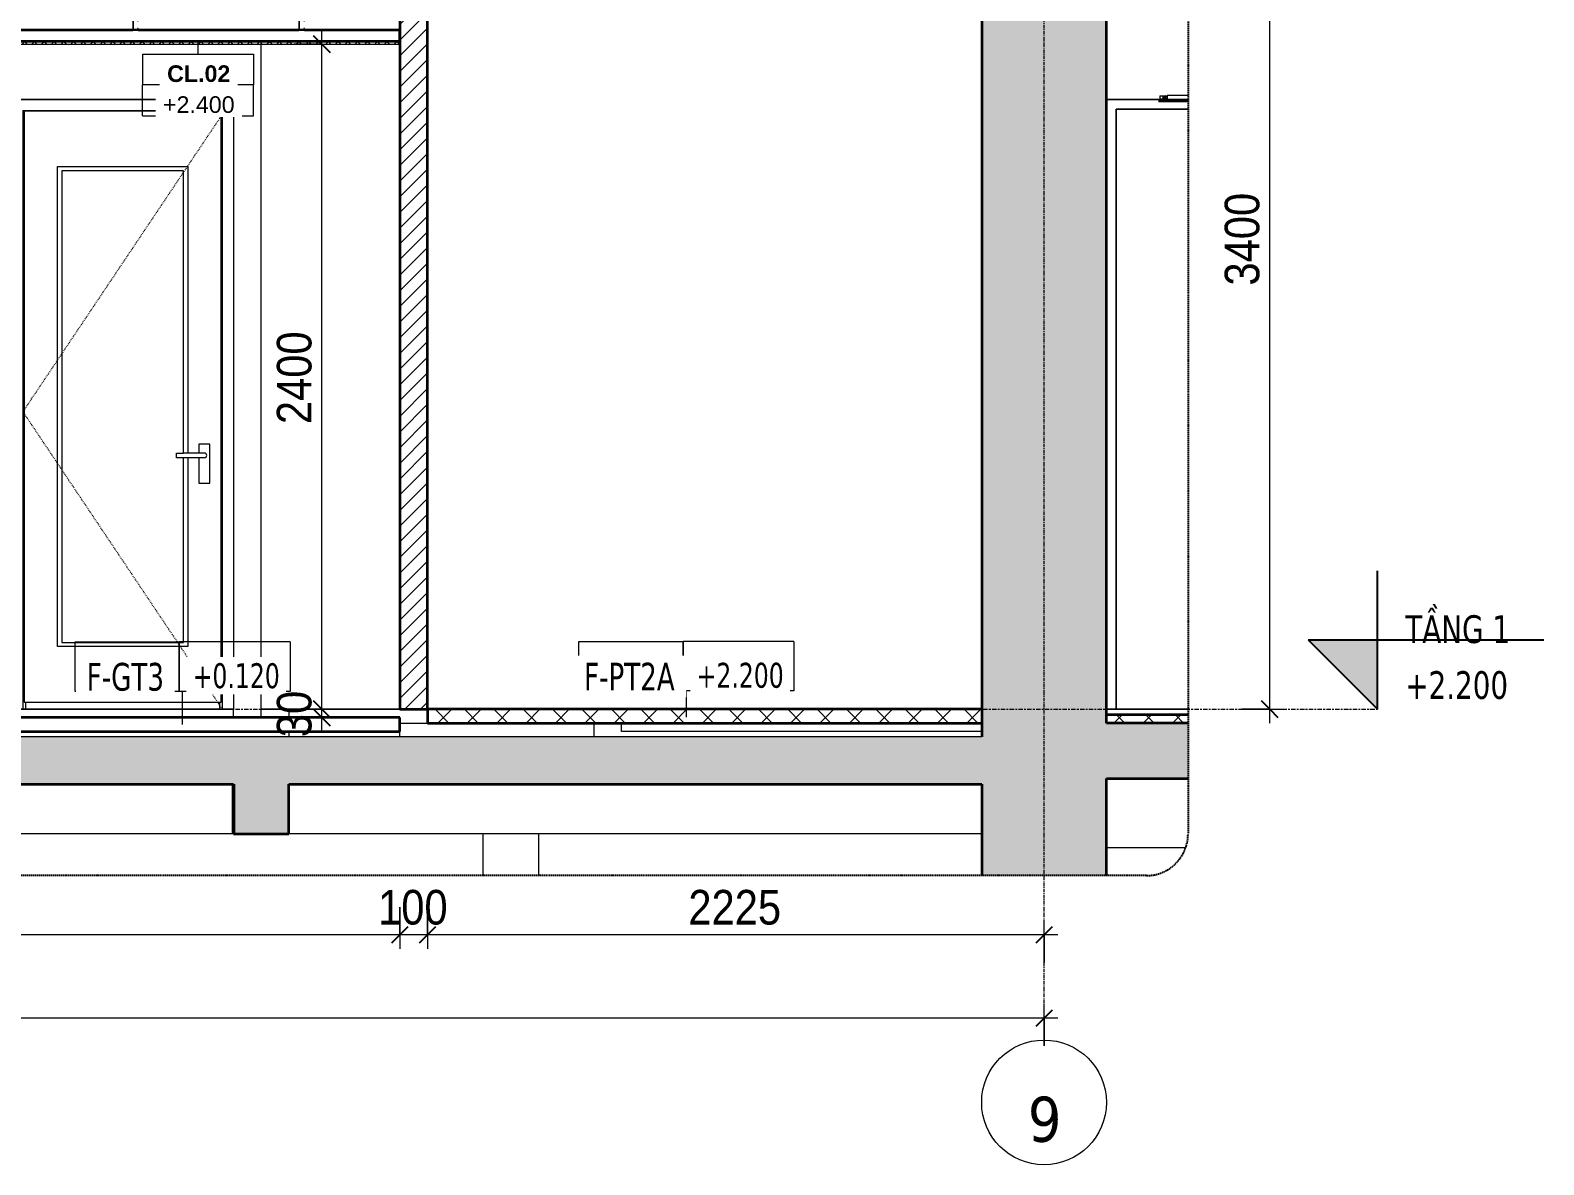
# Model space of a CAD drawing. Header units: millimetres. Extents: x 81424 to 264319, y 405 to 78637.
# Drawn here: x 143403 to 148865, y 557 to 4650 of the extents above; entities that cross this region are included whole.
import ezdxf

# ---------------------------------------------------------------- set-up
doc = ezdxf.new("R2010")
doc.units = ezdxf.units.MM
for name, pattern in [('Centre', [31.75, 6.35, -4.7625, 15.875, -4.7625]), ('Dash', [6, 3, -3]), ('Grid Line', [22.225, 12.7, -3.175, 3.175, -3.175]), ('Hidden', [7.14375, 4.7625, -2.38125])]:
    doc.linetypes.add(name, pattern=pattern)
for name, color, linetype, lineweight in [('0-6', 130, 'Continuous', 5), ('A-ANNO-DIMS', 211, 'Continuous', 9), ('A-ANNO-DIMS-50', 211, 'Continuous', 9), ('A-CLNG-1', 250, 'Continuous', 35), ('A-CLNG-FNSH-1', 7, 'Continuous', 18), ('A-CLNG-IDEN', 151, 'Continuous', 9), ('A-CLNG-PATT-4', 9, 'Continuous', 18), ('A-DETL-GENF', 92, 'Continuous', 18), ('A-DETL-GENF-4', 92, 'Hidden', 25), ('A-DETL-GENF-5', 9, 'Continuous', 18), ('A-DETL-GENF-HDLN-1', 7, 'Dash', 18), ('A-DETL-MEDM', 33, 'Continuous', 35), ('A-DETL-THIN', 151, 'Continuous', 18), ('A-DETL-THIN-1', 7, 'Continuous', 18), ('A-DOOR', 31, 'Continuous', 18), ('A-DOOR-1', 7, 'Continuous', 18), ('A-DOOR-FRAM-1', 31, 'Continuous', 18), ('A-FLOR-2', 7, 'Continuous', 18), ('A-FLOR-FNSH-1', 250, 'Continuous', 35), ('A-FLOR-IDEN', 11, 'Continuous', 9), ('A-FLOR-LEVL', 51, 'Continuous', 9), ('A-FLOR-LEVL-1', 51, 'Continuous', 25), ('A-FLOR-LEVL-2', 51, 'Centre', 9), ('A-FLOR-PATT-2', 8, 'Continuous', 18), ('A-WALL', 113, 'Continuous', 18), ('A-WALL-2', 250, 'Continuous', 35), ('A-WALL-3', 7, 'Continuous', 18), ('A-WALL-PATT-2', 111, 'Continuous', 18), ('S-BEAM-2', 7, 'Continuous', 18), ('S-BEAM-3', 90, 'Continuous', 50), ('S-COLS', 52, 'Continuous', 18), ('S-GRID-1', 1, 'Grid Line', 9), ('S-GRID-IDEN', 1, 'Continuous', 9)]:
    doc.layers.add(name, color=color, linetype=linetype, lineweight=lineweight)
doc.styles.add('Arial_2', font='arial.ttf', dxfattribs={"height": 60})
doc.styles.add('Arial_B_3', font='arialbd.ttf', dxfattribs={"height": 60})
doc.styles.add('Tahoma', font='tahoma.ttf', dxfattribs={"width": 0.8, "height": 100})
doc.styles.add('Tahoma_1', font='tahoma.ttf', dxfattribs={"width": 0.8, "height": 90})
doc.styles.add('Tahoma_B', font='tahomabd.ttf', dxfattribs={"height": 162.5})
doc.styles.add('Tahoma_B_1', font='tahomabd.ttf', dxfattribs={"width": 0.85, "height": 100})
doc.styles.add('UTM Avo', font='', dxfattribs={"width": 0.9, "height": 125})
doc.styles.get('UTM Avo').set_extended_font_data('UTM Avo')
doc.dimstyles.new('1_Dim_chi_tiet_2_5', dxfattribs={"dimscale": 304.8, "dimtxt": 124.912619, "dimasz": 0.19685, "dimexe": 0.164042, "dimexo": 0.0625, "dimgap": 0.016404, "dimtad": 1, "dimdec": 0, "dimrnd": 5, "dimzin": 0, "dimdsep": 46, "dimtxsty": 'UTM Avo', "dimblk1": 'OBLIQUE', "dimblk2": 'OBLIQUE', "dimsah": 1, "dimcen": 0.09, "dimdle": 0.164042, "dimazin": 0, "dimtfac": 1, "dimtdec": 4, "dimtix": 1, "dimtmove": 0, "dimatfit": 3, "dimfxl": 0.328084, "dimfxlon": 1, "dimtvp": 1, "dimtolj": 1, "dimtzin": 0, "dimarcsym": 2})
pattern_1 = [(45, (141976.97, 15375), (-53.033, 53.033), []), (135, (141976.97, 15375), (-53.033, -53.033), [])]

# ---------------------------------------------------------------- blocks, each defined once
blk = doc.blocks.new('NCV_TKTC_KET CAU_rvt-5-TKCS_CĂN HỘ LOẠI 4 - MẶT CẮT 4')
at = {"layer": 'A-FLOR-2'}
for p, q in [((-85877.6, 2150), (-85777.6, 2150)), ((-85177.6, 2150), (-85177.6, 2100)), ((-86277.6, 2120), (-86277.6, 2100)), ((-85877.7, 2100), (-85877.7, 2120))]:
    blk.add_line(p, q, dxfattribs=at)
at = {"layer": 'S-BEAM-2'}
for p, q in [((-86477.8, 1750), (-91527.6, 1750)), ((-86477.7, 1750), (-86477.6, 1750)), ((-85182.6, 1750), (-86277.6, 1750)), ((-83777.6, 1750), (-85182.6, 1750)), ((-83042.6, 1700), (-83327.6, 1700))]:
    blk.add_line(p, q, dxfattribs=at)
at = {"layer": 'S-BEAM-3'}
blk.add_line((-86477.6, 1930), (-86477.6, 1750), dxfattribs=at)
blk = doc.blocks.new('DOOR_CW_01 CANH MO-PANEL KINH - DIG_02-800x2200-CỬA NHÔM KÍNH-V83-TKCS_CĂN HỘ LOẠI 4 - MẶT CẮT 4')
at = {"layer": 'A-DETL-GENF-HDLN-1'}
for p, q in [((-87237.6, 3273.5), (-86517.6, 4347)), ((-86517.6, 2200), (-87237.6, 3273.5))]:
    blk.add_line(p, q, dxfattribs=at)
at = {"layer": 'A-DOOR-1'}
for p, q in [((-86477.6, 4400), (-87277.6, 4400)), ((-87277.6, 2200), (-87277.6, 4400)), ((-86477.6, 4400), (-86477.6, 2200)), ((-87237.6, 4360), (-87237.6, 2200)), ((-87237.6, 4360), (-86517.6, 4360)), ((-87232.6, 4358), (-87232.6, 2226)), ((-86522.6, 4358), (-87232.6, 4358)), ((-86522.6, 2226), (-86522.6, 4358)), ((-86517.6, 2200), (-86517.6, 4360)), ((-87112.6, 4158), (-86642.6, 4158)), ((-87112.6, 2426), (-87112.6, 4158)), ((-86642.6, 4158), (-86642.6, 3124.5)), ((-86657.6, 4143), (-87097.6, 4143)), ((-87097.6, 4143), (-87097.6, 2441)), ((-86657.6, 3124.5), (-86657.6, 4143)), ((-86683.4, 3124.5), (-86657.6, 3124.5)), ((-86683.4, 3107.5), (-86683.4, 3124.5)), ((-86582.6, 3124.5), (-86657.6, 3124.5)), ((-86602.3, 3156), (-86602.3, 3124.5)), ((-86562.8, 3156), (-86602.3, 3156)), ((-86562.8, 3016), (-86562.8, 3156)), ((-86657.6, 3107.5), (-86683.4, 3107.5)), ((-86657.6, 2441), (-86657.6, 3107.5)), ((-86582.6, 3107.5), (-86657.6, 3107.5)), ((-86642.6, 3107.5), (-86642.6, 2426)), ((-86602.3, 3107.5), (-86602.3, 3016)), ((-86602.3, 3016), (-86562.8, 3016)), ((-86642.6, 2426), (-87112.6, 2426)), ((-87097.6, 2441), (-86657.6, 2441)), ((-87237.6, 2200), (-87277.6, 2200)), ((-87232.6, 2226), (-86522.6, 2226)), ((-87227.6, 2200), (-87227.6, 2226)), ((-86527.6, 2200), (-86527.6, 2226)), ((-86477.6, 2200), (-86517.6, 2200))]:
    blk.add_line(p, q, dxfattribs=at)
for start, end in [(0, 90), (270, 360)]:
    blk.add_arc((-86582.6, 3116), 8.5, start, end, dxfattribs=at)
blk = doc.blocks.new('NCV_TKTC_TANG 1_rvt-5-TKCS_CĂN HỘ LOẠI 4 - MẶT CẮT 4')
at = {"layer": 'A-CLNG-PATT-4'}
h = blk.add_hatch(dxfattribs=at)
h.set_pattern_fill('FP_18', color=256, style=0, pattern_type=2)
h.set_pattern_definition([(45, (-88637.045, 15375), (-17.67767, 17.67767), []), (135, (-88637.045, 15375), (-17.67767, -17.67767), [])])
h.paths.add_polyline_path([(-86657.6, 4600), (-85877.6, 4600), (-85877.6, 4610), (-87377.6, 4610), (-87377.6, 4600), (-87101.6, 4600)])
at = {"layer": 'A-CLNG-1'}
for p, q in [((-86841.5, 4650), (-87377.6, 4650)), ((-86241.5, 4650), (-86821.5, 4650)), ((-85877.6, 4650), (-86221.5, 4650)), ((-85877.6, 4610), (-85877.6, 4650)), ((-85877.6, 4610), (-87377.6, 4610))]:
    blk.add_line(p, q, dxfattribs=at)
at = {"layer": 'A-CLNG-FNSH-1'}
for p, q in [((-87377.6, 4600), (-85877.6, 4600)), ((-85877.6, 4600), (-85877.6, 4610))]:
    blk.add_line(p, q, dxfattribs=at)
at = {"layer": 'A-DETL-THIN-1'}
blk.add_line((-85877.6, 2200), (-86377.6, 2200), dxfattribs=at)
at = {"layer": 'A-FLOR-2'}
for p, q in [((-87277.6, 2200), (-86477.6, 2200)), ((-86477.6, 2170), (-86477.6, 2200)), ((-86277.6, 2200), (-86277.6, 2170)), ((-85077.6, 2120), (-85077.6, 2150)), ((-83777.6, 2120), (-85077.6, 2120))]:
    blk.add_line(p, q, dxfattribs=at)
at = {"layer": 'A-FLOR-FNSH-1'}
for p, q in [((-85877.6, 2170), (-87377.6, 2170)), ((-85877.6, 2120), (-85877.6, 2170)), ((-87377.6, 2120), (-85877.6, 2120))]:
    blk.add_line(p, q, dxfattribs=at)
at = {"layer": 'A-WALL-3'}
for p, q in [((-86377.6, 2170), (-86377.6, 4600)), ((-87277.6, 4400), (-86477.6, 4400)), ((-86477.6, 4400), (-86477.6, 2200)), ((-86477.6, 2200), (-87277.6, 2200)), ((-86277.6, 2200), (-86277.6, 2170))]:
    blk.add_line(p, q, dxfattribs=at)
at = {"layer": 'A-DOOR'}
blk.add_blockref('DOOR_CW_01 CANH MO-PANEL KINH - DIG_02-800x2200-CỬA NHÔM KÍNH-V83-TKCS_CĂN HỘ LOẠI 4 - MẶT CẮT 4', (0, 0), dxfattribs=at)
blk = doc.blocks.new('FD_01 - FD_01-1200x2200mm-1787917-TKCS_CĂN HỘ LOẠI 4 - MẶT CẮT 4')
at = {"layer": 'A-DOOR'}
for p, q in [((-83138.7, 4398), (-83138.7, 4392)), ((-83138.7, 4398), (-83134.2, 4398)), ((-83134.2, 4392), (-83138.7, 4392)), ((-83134.7, 4414), (-83134.7, 4401)), ((-83134.7, 4414), (-83122.6, 4414)), ((-83122.6, 4401), (-83134.7, 4401)), ((-83134.2, 4398), (-83032.9, 4398)), ((-83134.2, 4392), (-83134.2, 4398)), ((-83032.9, 4392), (-83134.2, 4392)), ((-83132.2, 4401), (-83132.2, 4398)), ((-83122.6, 4414), (-83115.5, 4414)), ((-83122.6, 4401), (-83122.6, 4414)), ((-83115.5, 4401), (-83122.6, 4401)), ((-83121.2, 4398), (-83121.2, 4401)), ((-83115.5, 4414), (-83108.6, 4414)), ((-83108.6, 4401), (-83115.5, 4401)), ((-83108.6, 4401), (-83108.6, 4414)), ((-83108.6, 4413.6), (-83108.6, 4401.4)), ((-83108.6, 4401.4), (-83108.6, 4413.6)), ((-83032.9, 4414.5), (-83107.8, 4414.5)), ((-83107.8, 4400.5), (-83032.9, 4400.5)), ((-83292.6, 4365), (-83292.6, 2200)), ((-83032.9, 4365), (-83292.6, 4365)), ((-83292.6, 2200), (-83032.9, 2200))]:
    blk.add_line(p, q, dxfattribs=at)
for centre, major_axis, ratio, start_param, end_param in [((-83116.7, 4407.5), (0, 2.5), 0.965835, 4.712389, 7.853982), ((-83116.7, 4407.5), (0, 2.5), 0.965835, 1.570796, 4.712389), ((-83116.2, 4407.5), (0, 2.5), 0.965835, 0.261799, 1.570796), ((-83116.2, 4407.5), (0, 2.5), 0.965835, 1.570796, 2.879793), ((-83116.1, 4407.5), (0, 2.5), 0.965835, 0.261799, 1.570796), ((-83116.1, 4407.5), (0, 2.5), 0.965835, 1.570796, 2.879793), ((-83114.3, 4407.5), (0, 2.5), 0.965835, 0.523599, 1.570796), ((-83114.4, 4407.5), (0, 2.5), 0.965835, 0.523599, 1.570796), ((-83114.3, 4407.5), (0, 2.5), 0.965835, 1.570796, 2.617994), ((-83114.4, 4407.5), (0, 2.5), 0.965835, 1.570796, 2.617994), ((-83113.8, 4407.5), (0, 2.5), 0.965835, 0.785398, 1.570796), ((-83113.8, 4407.5), (0, 2.5), 0.965835, 1.570796, 2.356194), ((-83117.3, 4407.5), (0, 6.79), 0.965835, 4.712389, 5.992125), ((-83117.3, 4407.5), (0, 6.79), 0.965835, 3.432653, 4.712389), ((-83116.8, 4407.5), (0, 6.79), 0.965835, 4.712389, 5.992125), ((-83116.8, 4407.5), (0, 6.79), 0.965835, 3.432653, 4.712389), ((-83107.8, 4407.5), (0, 7), 0.259156, 0, 0.50718), ((-83107.8, 4407.5), (0, 7), 0.259156, 2.634413, 3.141593)]:
    blk.add_ellipse(centre, major_axis=major_axis, ratio=ratio, start_param=start_param, end_param=end_param, dxfattribs=at)
for points, knots in [([(-83108.6, 4413.6), (-83108.6, 4413.5), (-83108.6, 4413.2), (-83108.6, 4412.8), (-83108.5, 4412.5), (-83108.4, 4412.3), (-83108.4, 4412), (-83108.3, 4411.8), (-83108.3, 4411.7), (-83108.2, 4411.5), (-83108.2, 4411.3), (-83108.1, 4411.1), (-83108, 4410.8), (-83108, 4410.6), (-83107.9, 4410.4), (-83107.9, 4410.3), (-83107.8, 4410), (-83107.8, 4409.8), (-83107.7, 4409.4), (-83107.6, 4409), (-83107.6, 4408.7), (-83107.6, 4408.2), (-83107.5, 4407.8), (-83107.5, 4407.5)], [0, 0, 0, 0, 0.1, 0.2, 0.25, 0.3, 0.35, 0.375, 0.4, 0.425, 0.45, 0.5, 0.55, 0.575, 0.6, 0.625, 0.65, 0.7, 0.75, 0.8, 0.85, 0.9, 1, 1, 1, 1]), ([(-83107.5, 4407.5), (-83107.5, 4407.2), (-83107.6, 4406.8), (-83107.6, 4406.3), (-83107.6, 4406), (-83107.7, 4405.6), (-83107.8, 4405.2), (-83107.8, 4405), (-83107.9, 4404.7), (-83107.9, 4404.6), (-83108, 4404.4), (-83108, 4404.2), (-83108.1, 4403.9), (-83108.2, 4403.7), (-83108.2, 4403.5), (-83108.3, 4403.3), (-83108.3, 4403.2), (-83108.4, 4403), (-83108.4, 4402.7), (-83108.5, 4402.5), (-83108.6, 4402.2), (-83108.6, 4401.8), (-83108.6, 4401.5), (-83108.6, 4401.4)], [0, 0, 0, 0, 0.1, 0.15, 0.2, 0.25, 0.3, 0.35, 0.375, 0.4, 0.425, 0.45, 0.5, 0.55, 0.575, 0.6, 0.625, 0.65, 0.7, 0.75, 0.8, 0.9, 1, 1, 1, 1])]:
    blk.add_open_spline(points, degree=3, knots=knots, dxfattribs=at)
at = {"layer": 'A-DOOR-FRAM-1'}
for p, q in [((-83132.2, 4400), (-83327.6, 4400)), ((-83032.9, 4400), (-83121.7, 4400)), ((-83292.6, 2200), (-83292.6, 4365)), ((-83292.6, 4365), (-83032.9, 4365)), ((-83327.6, 2200), (-83292.6, 2200))]:
    blk.add_line(p, q, dxfattribs=at)
blk = doc.blocks.new('BORDER VIEW - BORDER VIEW-2585816-TKCS_CĂN HỘ LOẠI 4 - MẶT CẮT 4')
at = {"layer": 'A-DETL-GENF-4'}
for p, q in [((-83032.9, 5958.2), (-83032.9, 1750)), ((-83182.9, 1600), (-92222.6, 1600))]:
    blk.add_line(p, q, dxfattribs=at)
blk.add_arc((-83182.9, 1750), 150, 270, 360, dxfattribs=at)
blk = doc.blocks.new('Repeating Detail - THANH TREO TRẦN 650-4103126-TKCS_CĂN HỘ LOẠI 4 - MẶT CẮT 4')
at = {"layer": 'A-DETL-GENF'}
for points in [[(-86821.503531, 4650), (-86821.503531, 4656), (-86824.003531, 4656), (-86824.003531, 4652.5), (-86839.003531, 4652.5), (-86839.003531, 4687.5), (-86824.003531, 4687.5), (-86824.003531, 4684), (-86821.503531, 4684), (-86821.503531, 4690), (-86841.503531, 4690), (-86841.503531, 4650), (-86824.003531, 4650)], [(-86221.503531, 4650), (-86221.503531, 4656), (-86224.003531, 4656), (-86224.003531, 4652.5), (-86239.003531, 4652.5), (-86239.003531, 4687.5), (-86224.003531, 4687.5), (-86224.003531, 4684), (-86221.503531, 4684), (-86221.503531, 4690), (-86241.503531, 4690), (-86241.503531, 4650), (-86224.003531, 4650)]]:
    blk.add_hatch(color=256, dxfattribs=at).paths.add_polyline_path(points)
for p, q in [((-86831.503531, 4690), (-86831.503531, 5340)), ((-86231.503531, 4690), (-86231.503531, 5340)), ((-86851.503531, 5115), (-86811.503531, 5115)), ((-86851.503531, 4915), (-86851.503531, 5115)), ((-86811.503531, 5115), (-86811.503531, 4915)), ((-86251.503531, 5115), (-86211.503531, 5115)), ((-86251.503531, 4915), (-86251.503531, 5115)), ((-86211.503531, 5115), (-86211.503531, 4915)), ((-86811.503531, 4915), (-86851.503531, 4915)), ((-86211.503531, 4915), (-86251.503531, 4915)), ((-86821.503531, 4690), (-86841.503531, 4690)), ((-86841.503531, 4690), (-86841.503531, 4650)), ((-86821.503531, 4690), (-86841.503531, 4690)), ((-86841.503531, 4690), (-86841.503531, 4650)), ((-86841.503531, 4650), (-86821.503531, 4650)), ((-86841.503531, 4650), (-86821.503531, 4650)), ((-86839.003531, 4687.5), (-86824.003531, 4687.5)), ((-86839.003531, 4652.5), (-86839.003531, 4687.5)), ((-86839.003531, 4652.5), (-86839.003531, 4687.5)), ((-86839.003531, 4687.5), (-86824.003531, 4687.5)), ((-86824.003531, 4652.5), (-86839.003531, 4652.5)), ((-86824.003531, 4652.5), (-86839.003531, 4652.5)), ((-86824.003531, 4687.5), (-86824.003531, 4684)), ((-86824.003531, 4687.5), (-86824.003531, 4684)), ((-86824.003531, 4684), (-86821.503531, 4684)), ((-86824.003531, 4684), (-86821.503531, 4684)), ((-86821.503531, 4656), (-86824.003531, 4656)), ((-86824.003531, 4656), (-86824.003531, 4652.5)), ((-86821.503531, 4656), (-86824.003531, 4656)), ((-86824.003531, 4656), (-86824.003531, 4652.5)), ((-86821.503531, 4684), (-86821.503531, 4690)), ((-86821.503531, 4684), (-86821.503531, 4690)), ((-86821.503531, 4650), (-86821.503531, 4656)), ((-86821.503531, 4650), (-86821.503531, 4656)), ((-86221.503531, 4690), (-86241.503531, 4690)), ((-86241.503531, 4690), (-86241.503531, 4650)), ((-86221.503531, 4690), (-86241.503531, 4690)), ((-86241.503531, 4690), (-86241.503531, 4650)), ((-86241.503531, 4650), (-86221.503531, 4650)), ((-86241.503531, 4650), (-86221.503531, 4650)), ((-86239.003531, 4687.5), (-86224.003531, 4687.5)), ((-86239.003531, 4652.5), (-86239.003531, 4687.5)), ((-86239.003531, 4652.5), (-86239.003531, 4687.5)), ((-86239.003531, 4687.5), (-86224.003531, 4687.5)), ((-86224.003531, 4652.5), (-86239.003531, 4652.5)), ((-86224.003531, 4652.5), (-86239.003531, 4652.5)), ((-86224.003531, 4687.5), (-86224.003531, 4684)), ((-86224.003531, 4687.5), (-86224.003531, 4684)), ((-86224.003531, 4684), (-86221.503531, 4684)), ((-86224.003531, 4684), (-86221.503531, 4684)), ((-86221.503531, 4656), (-86224.003531, 4656)), ((-86224.003531, 4656), (-86224.003531, 4652.5)), ((-86221.503531, 4656), (-86224.003531, 4656)), ((-86224.003531, 4656), (-86224.003531, 4652.5)), ((-86221.503531, 4684), (-86221.503531, 4690)), ((-86221.503531, 4684), (-86221.503531, 4690)), ((-86221.503531, 4650), (-86221.503531, 4656)), ((-86221.503531, 4650), (-86221.503531, 4656))]:
    blk.add_line(p, q, dxfattribs=at)
blk = doc.blocks.new('Level - CAO ĐỘ LEVEL-350587-TKCS_CĂN HỘ LOẠI 4 - MẶT CẮT 4')
at = {"layer": 'A-FLOR-LEVL'}
blk.add_hatch(color=256, dxfattribs=at).paths.add_polyline_path([(-82349.2, 2450), (-82349.2, 2200), (-82599.2, 2450)])
at = {"layer": 'A-FLOR-LEVL-1'}
for p, q in [((-82349.2, 2200), (-82349.2, 2700)), ((-82599.2, 2450), (-82349.2, 2200)), ((-82599.2, 2450), (-81749.2, 2450))]:
    blk.add_line(p, q, dxfattribs=at)
blk = doc.blocks.new('Grid - M_Grid Head - Circle-353313-TKCS_CĂN HỘ LOẠI 4 - MẶT CẮT 4')
at = {"layer": 'S-GRID-IDEN'}
blk.add_circle((-83552.6, 781.6), 225, dxfattribs=at)
blk = doc.blocks.new('DIMBLOCK91-TKCS_CĂN HỘ LOẠI 4 - MẶT CẮT 4')
at = {"layer": 'A-ANNO-DIMS-50'}
for p, q in [((144836.5, 1485.8), (144836.5, 1335.8)), ((144836.5, 1385.8), (144836.5, 1485.8)), ((147061.5, 1285.8), (147061.5, 1435.8)), ((147111.5, 1385.8), (144836.5, 1385.8)), ((147061.5, 1385.8), (147061.5, 1285.8))]:
    blk.add_line(p, q, dxfattribs=at)
at = {"layer": 'A-ANNO-DIMS-50', "lineweight": 25}
for p, q in [((144836.5, 1385.8), (144806.5, 1355.8)), ((144836.5, 1385.8), (144866.5, 1415.8)), ((147061.5, 1385.8), (147031.5, 1355.8)), ((147061.5, 1385.8), (147091.5, 1415.8))]:
    blk.add_line(p, q, dxfattribs=at)
at = {"layer": 'A-ANNO-DIMS-50', "color": 0, "insert": (145777.8, 1548.2), "char_height": 125, "width": 410.824, "attachment_point": 1, "line_spacing_factor": 1.110334, "style": 'UTM Avo'}
blk.add_mtext('2225', dxfattribs=at)
blk = doc.blocks.new('_Oblique')
at = {"color": 0, "linetype": 'ByBlock', "lineweight": -2}
blk.add_line((-0.5, -0.5), (0.5, 0.5), dxfattribs=at)
blk = doc.blocks.new('DIMBLOCK92-TKCS_CĂN HỘ LOẠI 4 - MẶT CẮT 4')
at = {"layer": 'A-ANNO-DIMS-50'}
for p, q in [((144736.5, 1485.8), (144736.5, 1335.8)), ((144736.5, 1385.8), (144736.5, 1485.8)), ((144836.5, 1485.8), (144836.5, 1335.8)), ((144836.5, 1385.8), (144836.5, 1485.8)), ((144836.5, 1385.8), (144736.5, 1385.8))]:
    blk.add_line(p, q, dxfattribs=at)
at = {"layer": 'A-ANNO-DIMS-50', "lineweight": 25}
for p, q in [((144736.5, 1385.8), (144706.5, 1355.8)), ((144736.5, 1385.8), (144766.5, 1415.8)), ((144836.5, 1385.8), (144806.5, 1355.8)), ((144836.5, 1385.8), (144866.5, 1415.8))]:
    blk.add_line(p, q, dxfattribs=at)
at = {"layer": 'A-ANNO-DIMS-50', "color": 0, "insert": (144658.1, 1548.2), "char_height": 125, "width": 308.118, "attachment_point": 1, "line_spacing_factor": 1.110334, "style": 'UTM Avo'}
blk.add_mtext('100', dxfattribs=at)
blk = doc.blocks.new('DIMBLOCK93-TKCS_CĂN HỘ LOẠI 4 - MẶT CẮT 4')
at = {"layer": 'A-ANNO-DIMS-50'}
for p, q in [((144736.5, 1485.8), (144736.5, 1335.8)), ((144736.5, 1385.8), (144736.5, 1485.8)), ((138861.5, 1285.8), (138861.5, 1435.8)), ((144736.5, 1385.8), (138811.5, 1385.8)), ((138861.5, 1385.8), (138861.5, 1285.8))]:
    blk.add_line(p, q, dxfattribs=at)
at = {"layer": 'A-ANNO-DIMS-50', "lineweight": 25}
for p, q in [((138861.5, 1385.8), (138831.5, 1355.8)), ((138861.5, 1385.8), (138891.5, 1415.8)), ((144736.5, 1385.8), (144706.5, 1355.8)), ((144736.5, 1385.8), (144766.5, 1415.8))]:
    blk.add_line(p, q, dxfattribs=at)
at = {"layer": 'A-ANNO-DIMS-50', "color": 0, "insert": (141627.8, 1548.2), "char_height": 125, "width": 410.824, "attachment_point": 1, "line_spacing_factor": 1.110334, "style": 'UTM Avo'}
blk.add_mtext('5875', dxfattribs=at)
blk = doc.blocks.new('DIMBLOCK94-TKCS_CĂN HỘ LOẠI 4 - MẶT CẮT 4')
at = {"layer": 'A-ANNO-DIMS-50'}
for p, q in [((138861.5, 985.8), (138861.5, 1135.8)), ((147061.5, 985.8), (147061.5, 1135.8)), ((147111.5, 1085.8), (138811.5, 1085.8)), ((138861.5, 1085.8), (138861.5, 985.8)), ((147061.5, 1085.8), (147061.5, 985.8))]:
    blk.add_line(p, q, dxfattribs=at)
at = {"layer": 'A-ANNO-DIMS-50', "lineweight": 25}
for p, q in [((138861.5, 1085.8), (138891.5, 1115.8)), ((147061.5, 1085.8), (147091.5, 1115.8)), ((138861.5, 1085.8), (138831.5, 1055.8)), ((147061.5, 1085.8), (147031.5, 1055.8))]:
    blk.add_line(p, q, dxfattribs=at)
at = {"layer": 'A-ANNO-DIMS-50', "color": 0, "insert": (142790.3, 1248.2), "char_height": 125, "width": 410.824, "attachment_point": 1, "line_spacing_factor": 1.110334, "style": 'UTM Avo'}
blk.add_mtext('8200', dxfattribs=at)
blk = doc.blocks.new('DIMBLOCK95-TKCS_CĂN HỘ LOẠI 4 - MẶT CẮT 4')
at = {"layer": 'A-ANNO-DIMS-50', "lineweight": 25}
for p, q in [((147875.8, 5600), (147845.8, 5630)), ((147875.8, 5600), (147905.8, 5570)), ((147875.8, 2200), (147845.8, 2230)), ((147875.8, 2200), (147905.8, 2170))]:
    blk.add_line(p, q, dxfattribs=at)
at = {"layer": 'A-ANNO-DIMS-50'}
for p, q in [((147875.8, 2150), (147875.8, 5650)), ((147775.8, 5600), (147925.8, 5600)), ((147875.8, 5600), (147775.8, 5600)), ((147775.8, 2200), (147925.8, 2200)), ((147875.8, 2200), (147775.8, 2200))]:
    blk.add_line(p, q, dxfattribs=at)
at = {"layer": 'A-ANNO-DIMS-50', "color": 0, "insert": (147713.5, 3728.8), "char_height": 125, "width": 410.824, "attachment_point": 1, "rotation": 90, "line_spacing_factor": 1.110334, "style": 'UTM Avo'}
blk.add_mtext('3400', dxfattribs=at)
blk = doc.blocks.new('DIMBLOCK96-TKCS_CĂN HỘ LOẠI 4 - MẶT CẮT 4')
at = {"layer": 'A-ANNO-DIMS-50'}
for p, q in [((144355.1, 2200), (144505.1, 2200)), ((144455.1, 2200), (144355.1, 2200)), ((144455.1, 2120), (144455.1, 2200)), ((144355.1, 2170), (144505.1, 2170)), ((144455.1, 2170), (144355.1, 2170))]:
    blk.add_line(p, q, dxfattribs=at)
at = {"layer": 'A-ANNO-DIMS-50', "lineweight": 25}
for p, q in [((144455.1, 2200), (144425.1, 2230)), ((144455.1, 2170), (144425.1, 2200)), ((144455.1, 2200), (144485.1, 2170)), ((144455.1, 2170), (144485.1, 2140))]:
    blk.add_line(p, q, dxfattribs=at)
at = {"layer": 'A-ANNO-DIMS-50', "color": 0, "insert": (144292.7, 2099.4), "char_height": 125, "width": 205.412, "attachment_point": 1, "rotation": 90, "line_spacing_factor": 1.110334, "style": 'UTM Avo'}
blk.add_mtext('30', dxfattribs=at)
blk = doc.blocks.new('DIMBLOCK97-TKCS_CĂN HỘ LOẠI 4 - MẶT CẮT 4')
at = {"layer": 'A-ANNO-DIMS-50'}
for p, q in [((144455.1, 2200), (144455.1, 4650)), ((144355.1, 4600), (144505.1, 4600)), ((144455.1, 4600), (144355.1, 4600)), ((144355.1, 2200), (144505.1, 2200)), ((144455.1, 2200), (144355.1, 2200))]:
    blk.add_line(p, q, dxfattribs=at)
at = {"layer": 'A-ANNO-DIMS-50', "lineweight": 25}
for p, q in [((144455.1, 4600), (144425.1, 4630)), ((144455.1, 4600), (144485.1, 4570)), ((144455.1, 2200), (144425.1, 2230)), ((144455.1, 2200), (144485.1, 2170))]:
    blk.add_line(p, q, dxfattribs=at)
at = {"layer": 'A-ANNO-DIMS-50', "color": 0, "insert": (144292.7, 3228.8), "char_height": 125, "width": 410.824, "attachment_point": 1, "rotation": 90, "line_spacing_factor": 1.110334, "style": 'UTM Avo'}
blk.add_mtext('2400', dxfattribs=at)
blk = doc.blocks.new('M_Ceiling Tag w Height - M_Ceiling Tag w Height-4076435-TKCS_CĂN HỘ LOẠI 4 - MẶT CẮT 4')
at = {"layer": 'A-CLNG-IDEN'}
for p, q in [((-86806.6, 4564.3), (-86806.6, 4453.1)), ((-86806.6, 4564.3), (-86405.4, 4564.3)), ((-86405.4, 4564.3), (-86405.4, 4453.1)), ((-86806.6, 4341.8), (-86806.6, 4453.1)), ((-86405.4, 4453.1), (-86806.6, 4453.1)), ((-86405.4, 4341.8), (-86405.4, 4453.1)), ((-86806.6, 4341.8), (-86405.4, 4341.8))]:
    blk.add_line(p, q, dxfattribs=at)
blk = doc.blocks.new('TAG SAN - TTG - TAG FFL-4075299-TKCS_CĂN HỘ LOẠI 4 - MẶT CẮT 4')
at = {"layer": 'A-FLOR-IDEN'}
for p, q in [((-85231, 2266.1), (-85231, 2444.9)), ((-85231, 2444.9), (-84855, 2444.9)), ((-84855, 2444.9), (-84855, 2266.1)), ((-84455, 2444.9), (-84855, 2444.9)), ((-84855, 2266.1), (-84855, 2444.9)), ((-84455, 2444.9), (-84455, 2266.1)), ((-84855, 2266.1), (-85231, 2266.1)), ((-84455, 2266.1), (-84855, 2266.1))]:
    blk.add_line(p, q, dxfattribs=at)

msp = doc.modelspace()

# ---------------------------------------------------------------- hatches: boundary and pattern name
at = {"layer": 'A-DETL-GENF-5'}
h = msp.add_hatch(dxfattribs=at)
h.set_pattern_fill('FP_22', color=256, style=0, pattern_type=2)
h.set_pattern_definition([(50, (141976.97, 15375), (364.368, -31.878), [38.1, -419.1]), (355, (141976.97, 15375), (-70.486, 382.113), [30.48, -335.28]), (100.451, (142007.34, 15372.34), (293.885, 350.233), [32.38, -356.18]), (46.184, (141976.97, 15476.6), (542.158, -84.086), [57.15, -628.65]), (96.636, (142022.15, 15469.6), (474.805, 494.855), [48.57, -534.27]), (351.184, (141977, 15476.6), (474.81, 494.85), [45.72, -502.92]), (21, (142027.77, 15451.2), (303.2285, -204.5305), [38.1, -419.1]), (326, (142027.77, 15451.2), (123.604, 368.376), [30.48, -335.28]), (71.451, (142053.04, 15434.16), (426.834, 163.843), [32.38, -356.18]), (37.5, (141976.97, 15375), (6.1766, 169.1102), [3.353, -327.863, 3.353, -337.007, -336.55]), (37.5, (141976.97, 15375), (6.1766, 169.1102), [-671.576, 3.353, -333.197]), (7.5, (141976.97, 15375), (133.6389, 200.3615), [3.353, -190.703, 3.353, -320.243, -128.27]), (7.5, (141976.97, 15375), (133.6389, 200.3615), [-517.652, 3.353, -124.917]), (327.5, (141863.69, 15375), (271.1818, -11.4584), [3.353, -123.647, 3.353, -392.887, -525.78]), (327.5, (141863.69, 15375), (271.1818, -11.4584), [-523.24, 3.353, -522.427]), (317.5, (141812.9, 15375), (296.2585, 50.853), [3.353, -161.747, 3.353, -259.791, -373.38]), (317.5, (141812.9, 15375), (296.2585, 50.853), [-428.244, 3.353, -370.027]), (45, (141976.97, 15375), (-125.7236, 125.7236), []), (45, (141976.97, 15565.5), (-125.7236, 125.7236), [])])
h.paths.add_polyline_path([(147286.5, 1600), (147286.5, 1950), (147581.1, 1950), (147581.1, 2150), (147286.5, 2150), (147286.5, 5350), (147581.1, 5350), (147581.1, 5550), (147236.5, 5550), (147236.5, 6108.2), (146886.5, 6108.2), (146886.5, 5500), (143236.5, 5500), (143236.5, 5550), (139036.5, 5550), (139036.5, 6108.2), (138686.5, 6108.2), (138686.5, 5550), (138241.5, 5550), (138241.5, 5350), (138636.5, 5350), (138636.5, 2150), (138241.5, 2150), (138241.5, 1980), (138636.5, 1980), (138636.5, 1600), (139086.5, 1600), (139086.5, 1980), (143136.5, 1980), (143136.5, 1930), (144136.5, 1930), (144136.5, 1750), (144336.5, 1750.1), (144336.5, 1930), (146836.5, 1930), (146836.5, 1600), (147190, 1600)])
h.paths.add_polyline_path([(146836.5, 2100), (143236.5, 2100), (143236.5, 2150), (139086.5, 2150), (139086.5, 5380), (143136.5, 5380), (143136.5, 5330), (144136.5, 5330), (144136.5, 5150), (144336.5, 5150), (144336.5, 5330), (146836.5, 5330), (146836.5, 2107.2)])
at = {"layer": 'A-FLOR-PATT-2'}
h = msp.add_hatch(dxfattribs=at)
h.set_pattern_fill('FP_21', color=256, style=0, pattern_type=2)
h.set_pattern_definition(pattern_1)
h.paths.add_polyline_path([(146662.6, 2150), (146836.5, 2150), (146836.5, 2200), (144836.5, 2200), (144836.5, 2150), (145436.5, 2150)])
h = msp.add_hatch(dxfattribs=at)
h.set_pattern_fill('FP_21', color=256, style=0, pattern_type=2)
h.set_pattern_definition(pattern_1)
h.paths.add_polyline_path([(147321.5, 2150), (147581.1, 2150), (147581.1, 2180), (147286.5, 2180), (147286.5, 2150), (147292.7, 2150)])
at = {"layer": 'A-WALL-PATT-2'}
h = msp.add_hatch(dxfattribs=at)
h.set_pattern_fill('FP_17', color=256, style=0, pattern_type=2)
h.set_pattern_definition([(45, (141976.974, 15375), (-28.28427, 28.28427), [])])
h.paths.add_polyline_path([(144836.5, 2200), (144836.5, 5330), (144736.5, 5330), (144736.5, 2200), (144772.5, 2200)])
h.paths.add_polyline_path([(144836.5, 5500), (144836.5, 5600), (144736.5, 5600), (144736.5, 5500), (144772.5, 5500)])

# ---------------------------------------------------------------- linework, layer by layer
at = {"layer": 'A-CLNG-IDEN'}
msp.add_line((144008, 4612.2), (144008, 4564.3), dxfattribs=at)
at = {"layer": 'A-DETL-MEDM'}
for p, q in [((146836.5, 5330), (146836.5, 2100)), ((147286.5, 2150), (147286.5, 5350)), ((147581.1, 2150), (147286.5, 2150)), ((143136.5, 1930), (144136.5, 1930)), ((144136.5, 1930), (144136.5, 1750)), ((144336.5, 1750), (144336.5, 1930)), ((144336.5, 1930), (146836.5, 1930)), ((146836.5, 1930), (146836.5, 1600)), ((147286.5, 1600), (147286.5, 1950)), ((147286.5, 1950), (147581.1, 1950)), ((144136.5, 1750), (144336.5, 1750))]:
    msp.add_line(p, q, dxfattribs=at)
at = {"layer": 'A-DETL-THIN'}
msp.add_line((146836.5, 2100), (143236.5, 2100), dxfattribs=at)
at = {"layer": 'A-FLOR-FNSH-1'}
for p, q in [((146836.5, 2200), (144836.5, 2200)), ((144836.5, 2200), (144836.5, 2150)), ((144836.5, 2150), (146836.5, 2150)), ((147581.1, 2180), (147286.5, 2180))]:
    msp.add_line(p, q, dxfattribs=at)
at = {"layer": 'A-FLOR-IDEN'}
for p, q in [((143952.4, 2145.4), (143952.4, 2264.5)), ((145771.1, 2171.2), (145771.1, 2266.1))]:
    msp.add_line(p, q, dxfattribs=at)
at = {"layer": 'A-FLOR-LEVL-2'}
msp.add_line((137940.9, 2200), (148264.8, 2200), dxfattribs=at)
at = {"layer": 'A-WALL'}
for p, q in [((144236.5, 2200), (144236.5, 4600)), ((147286.5, 4400), (147481.8, 4400)), ((147492.3, 4400), (147581.1, 4400)), ((144236.5, 2200), (144736.5, 2200)), ((147581.1, 2200), (147286.5, 2200)), ((145236.5, 1750), (145236.5, 1600))]:
    msp.add_line(p, q, dxfattribs=at)
at = {"layer": 'A-WALL-2'}
for p, q in [((144736.5, 5330), (144736.5, 2200)), ((144836.5, 2200), (144836.5, 5330)), ((144736.5, 2200), (144836.5, 2200))]:
    msp.add_line(p, q, dxfattribs=at)
at = {"layer": 'S-COLS'}
for p, q in [((145036.5, 1750), (145036.5, 1600)), ((145236.5, 1750), (145236.5, 1600))]:
    msp.add_line(p, q, dxfattribs=at)
at = {"layer": 'S-GRID-1'}
for p, q in [((147061.5, 2256.6), (147061.5, 5501.7)), ((147061.5, 1006.6), (147061.5, 2256.6))]:
    msp.add_line(p, q, dxfattribs=at)

# ---------------------------------------------------------------- block references
at = {"layer": '0-6'}
for name in ['NCV_TKTC_KET CAU_rvt-5-TKCS_CĂN HỘ LOẠI 4 - MẶT CẮT 4', 'NCV_TKTC_TANG 1_rvt-5-TKCS_CĂN HỘ LOẠI 4 - MẶT CẮT 4']:
    msp.add_blockref(name, (230614, 0), dxfattribs=at)
at = {"layer": 'A-CLNG-IDEN'}
msp.add_blockref('M_Ceiling Tag w Height - M_Ceiling Tag w Height-4076435-TKCS_CĂN HỘ LOẠI 4 - MẶT CẮT 4', (230614, 0), dxfattribs=at)
at = {"layer": 'A-DETL-GENF'}
for name in ['BORDER VIEW - BORDER VIEW-2585816-TKCS_CĂN HỘ LOẠI 4 - MẶT CẮT 4', 'Repeating Detail - THANH TREO TRẦN 650-4103126-TKCS_CĂN HỘ LOẠI 4 - MẶT CẮT 4']:
    msp.add_blockref(name, (230614, 0), dxfattribs=at)
at = {"layer": 'A-DOOR'}
msp.add_blockref('FD_01 - FD_01-1200x2200mm-1787917-TKCS_CĂN HỘ LOẠI 4 - MẶT CẮT 4', (230614, 0), dxfattribs=at)
at = {"layer": 'A-FLOR-IDEN'}
for p in [(228795.4, -1.6), (230614, 0)]:
    msp.add_blockref('TAG SAN - TTG - TAG FFL-4075299-TKCS_CĂN HỘ LOẠI 4 - MẶT CẮT 4', p, dxfattribs=at)
at = {"layer": 'A-FLOR-LEVL-1'}
msp.add_blockref('Level - CAO ĐỘ LEVEL-350587-TKCS_CĂN HỘ LOẠI 4 - MẶT CẮT 4', (230614, 0), dxfattribs=at)
at = {"layer": 'S-GRID-IDEN'}
msp.add_blockref('Grid - M_Grid Head - Circle-353313-TKCS_CĂN HỘ LOẠI 4 - MẶT CẮT 4', (230614, 0), dxfattribs=at)

# ---------------------------------------------------------------- texts
at = {"layer": 'A-FLOR-LEVL', "char_height": 100, "line_spacing_factor": 0.996129, "style": 'Tahoma_B_1'}
for s, insert, width, attachment_point in [('\\pt510,1020,1530,2040,2550,3060,3570,4080,4590,5100,5610,6120,6630,7140,7650,8160,8670,9180,9690,10200,10710,11220,11730,12240,12750,13260,13770,14280,14790,15300,15810,16320;TẦNG 1', (148365.1, 2437.2), 452.625, 7), ('\\pt212.5,425,637.5,850,1062.5,1275,1487.5,1700,1912.5,2125,2337.5,2550,2762.5,2975,3187.5,3400,3612.5,3825,4037.5,4250,4462.5,4675,4887.5,5100,5312.5,5525,5737.5,5950,6162.5,6375,6587.5,6800;+2.200', (148365.1, 2337.5), 441.575, 1)]:
    msp.add_mtext(s, dxfattribs=dict(at, insert=insert, width=width, attachment_point=attachment_point))

# ---------------------------------------------------------------- dimensions: what is measured, and where the dimension line sits
at = {"layer": 'A-ANNO-DIMS'}
for base, p1, p2, override, picture, middle in [((147875.8, 5600), (147775.8, 2200), (147775.8, 5600), {"dimpost": '<>', "dimfxl": 3400}, 'DIMBLOCK95-TKCS_CĂN HỘ LOẠI 4 - MẶT CẮT 4', (147806.2, 3900)), ((144455.1, 4600), (144355.1, 2200), (144355.1, 4600), {"dimpost": '<>', "dimfxl": 2400}, 'DIMBLOCK97-TKCS_CĂN HỘ LOẠI 4 - MẶT CẮT 4', (144385.4, 3400)), ((144455.1, 2200), (144355.1, 2170), (144355.1, 2200), {"dimpost": '<>', "dimfxl": 30}, 'DIMBLOCK96-TKCS_CĂN HỘ LOẠI 4 - MẶT CẮT 4', (144385.4, 2185))]:
    dim = msp.add_linear_dim(base=base, p1=p1, p2=p2, angle=90, dimstyle='1_Dim_chi_tiet_2_5', override=override, dxfattribs=at)
    dim.commit()
    dim.dimension.update_dxf_attribs({"geometry": picture, "text_midpoint": middle})
for base, p1, p2, override, picture, middle in [((138861.5, 1385.8), (144736.5, 1485.8), (138861.5, 1285.8), {"dimpost": '<>', "dimfxl": 5878.40327}, 'DIMBLOCK93-TKCS_CĂN HỘ LOẠI 4 - MẶT CẮT 4', (141799, 1455.5)), ((144736.5, 1385.8), (144836.5, 1485.8), (144736.5, 1485.8), {"dimpost": '<>', "dimfxl": 100}, 'DIMBLOCK92-TKCS_CĂN HỘ LOẠI 4 - MẶT CẮT 4', (144786.5, 1455.5)), ((144836.5, 1385.8), (147061.5, 1285.8), (144836.5, 1485.8), {"dimpost": '<>', "dimfxl": 2233.97068}, 'DIMBLOCK91-TKCS_CĂN HỘ LOẠI 4 - MẶT CẮT 4', (145949, 1455.5)), ((138861.5, 1085.8), (147061.5, 985.8), (138861.5, 985.8), {"dimpost": '<>', "dimfxl": 8200}, 'DIMBLOCK94-TKCS_CĂN HỘ LOẠI 4 - MẶT CẮT 4', (142961.5, 1155.5))]:
    dim = msp.add_linear_dim(base=base, p1=p1, p2=p2, dimstyle='1_Dim_chi_tiet_2_5', override=override, dxfattribs=at)
    dim.commit()
    dim.dimension.update_dxf_attribs({"geometry": picture, "text_midpoint": middle})

# ---------------------------------------------------------------- next in the draw order: texts
at = {"layer": 'A-CLNG-IDEN', "insert": (144010.8, 4493.1), "char_height": 60, "width": 251.5, "attachment_point": 5, "line_spacing_factor": 0.936439, "style": 'Arial_B_3', "bg_fill": 3, "box_fill_scale": 1.25, "bg_fill_color": 256, "bg_fill_true_color": 13158600, "bg_fill_transparency": 0}
msp.add_mtext('\\pt634.9998,1270.0002,1905,2539.9998,3175.0002,3810,4444.9998,5080.0002,5715,6349.9998,6985.0002,7620,8254.9998,8890.0002,9525,10159.9998,10795.0002,11430,12064.9998,12700.0002,13335,13969.9998,14605.0002,15240,15874.9998,16510.0002,17145,17779.9998,18415.0002,19050,19684.9998,20320.0002;CL.02', dxfattribs=at)
at = {"layer": 'A-FLOR-IDEN', "attachment_point": 5, "line_spacing_factor": 0.996129, "bg_fill": 3, "box_fill_scale": 1.25, "bg_fill_color": 256, "bg_fill_true_color": 13158600, "bg_fill_transparency": 0}
for s, insert, char_height, width, style in [('\\pt4,8,12,16,20,24,28,32,36,40,44,48,52,56,60,64,68,72,76,80,84,88,92,96,100,104,108,112,116,120,124,128;F-GT3', (143746, 2316.3), 100, 306.8, 'Tahoma'), ('\\pt3.9996,8.0001,11.9997,16.0002,19.9998,24.0003,27.9999,32.0004,36,39.9996,44.0001,47.9997,52.0002,55.9998,60.0003,63.9999,68.0004,72,75.9996,80.0001,83.9997,88.0002,91.9998,96.0003,99.9999,104.0004,108,111.9996,116.0001,119.9997,124.0002,127.9998;+0.120', (144146.2, 2320.3), 90, 314.8, 'Tahoma_1'), ('\\pt3.9996,8.0001,11.9997,16.0002,19.9998,24.0003,27.9999,32.0004,36,39.9996,44.0001,47.9997,52.0002,55.9998,60.0003,63.9999,68.0004,72,75.9996,80.0001,83.9997,88.0002,91.9998,96.0003,99.9999,104.0004,108,111.9996,116.0001,119.9997,124.0002,127.9998;+2.200', (145964.9, 2321.9), 90, 314.8, 'Tahoma_1')]:
    msp.add_mtext(s, dxfattribs=dict(at, insert=insert, char_height=char_height, width=width, style=style))
at = {"layer": 'S-GRID-IDEN', "insert": (147063.8, 719.2), "char_height": 162.5, "width": 145.5, "attachment_point": 5, "line_spacing_factor": 0.996129, "style": 'Tahoma_B', "bg_fill": 3, "box_fill_scale": 1.25, "bg_fill_color": 256, "bg_fill_true_color": 13158600, "bg_fill_transparency": 0}
msp.add_mtext('\\pt634.99962,1269.99925,1905.0005,2540.00013,3174.99975,3809.99937,4445.00062,5080.00025,5714.99987,6349.9995,6985.00075,7620.00037,8255,8889.99962,9524.99925,10160.0005,10795.00013,11429.99975,12064.99938,12700.00063,13335.00025,13969.99988,14604.9995,15240.00075,15875.00038,16510,17144.99963,17779.99925,18415.0005,19050.00013,19684.99975,20319.99938;9', dxfattribs=at)

# ---------------------------------------------------------------- next in the draw order: texts
at = {"layer": 'A-CLNG-IDEN', "insert": (144011, 4381.4), "char_height": 60, "width": 281, "attachment_point": 5, "line_spacing_factor": 0.936439, "style": 'Arial_2', "bg_fill": 3, "box_fill_scale": 1.25, "bg_fill_color": 256, "bg_fill_true_color": 13158600, "bg_fill_transparency": 0}
msp.add_mtext('\\pt634.9998,1270.0002,1905,2539.9998,3175.0002,3810,4444.9998,5080.0002,5715,6349.9998,6985.0002,7620,8254.9998,8890.0002,9525,10159.9998,10795.0002,11430,12064.9998,12700.0002,13335,13969.9998,14605.0002,15240,15874.9998,16510.0002,17145,17779.9998,18415.0002,19050,19684.9998,20320.0002;+2.400', dxfattribs=at)
at = {"layer": 'A-FLOR-IDEN', "insert": (145564.9, 2317.9), "char_height": 100, "width": 362.4, "attachment_point": 5, "line_spacing_factor": 0.996129, "style": 'Tahoma', "bg_fill": 3, "box_fill_scale": 1.25, "bg_fill_color": 256, "bg_fill_true_color": 13158600, "bg_fill_transparency": 0}
msp.add_mtext('\\pt4,8,12,16,20,24,28,32,36,40,44,48,52,56,60,64,68,72,76,80,84,88,92,96,100,104,108,112,116,120,124,128;F-PT2A', dxfattribs=at)

doc.saveas('drawing.dxf')
